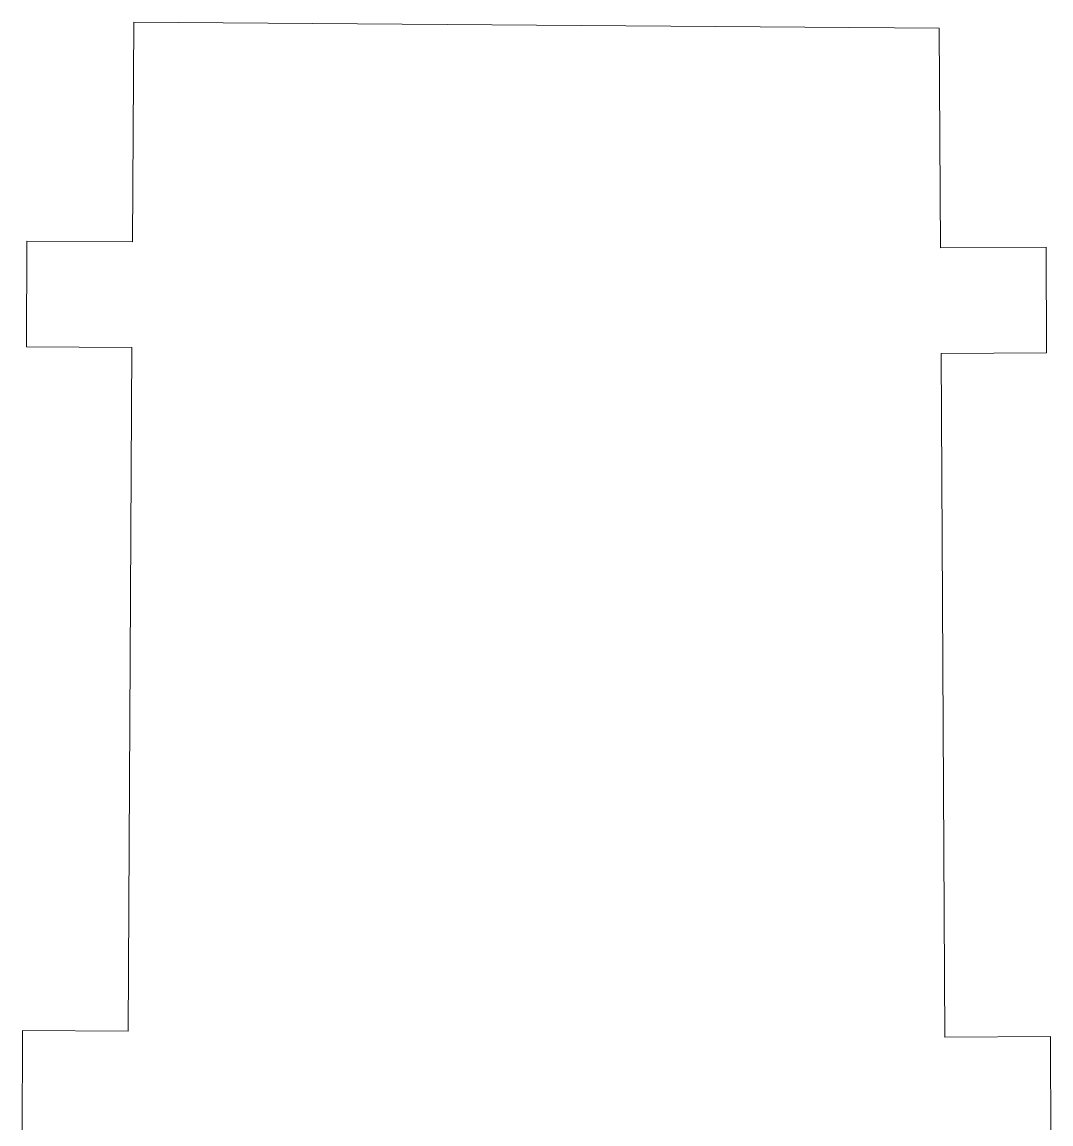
# Model space of a CAD drawing. Header units: centimetres. Extents: x -13.7 to 13.7, y -19.1 to 19.1.
# Drawn here: x 10.796 to 13.721, y 15.053 to 18.186 of the extents above; entities that cross this region are included whole.
import ezdxf

# ---------------------------------------------------------------- set-up
doc = ezdxf.new("R2010")
doc.units = ezdxf.units.CM
doc.header["$MEASUREMENT"] = 0
doc.layers.add('layer 1', color=7, linetype='Continuous')

msp = doc.modelspace()

# ---------------------------------------------------------------- linework, layer by layer
at = {"layer": 'layer 1', "color": 1, "lineweight": 9}
msp.add_open_spline([(11.11354, 18.18563), (11.11354, 18.18563), (11.11005, 17.56076), (11.11005, 17.56076), (11.11005, 17.56076), (11.11005, 17.56076), (10.81004, 17.56246), (10.81004, 17.56246), (10.81004, 17.56246), (10.81004, 17.56246), (10.80842, 17.26246), (10.80842, 17.26246), (10.80842, 17.26246), (10.80842, 17.26246), (11.10834, 17.26084), (11.10834, 17.26084), (11.10834, 17.26084), (11.10834, 17.26084), (11.09759, 15.31747), (11.09759, 15.31747), (11.09759, 15.31747), (11.09759, 15.31747), (10.79769, 15.31918), (10.79769, 15.31918), (10.79769, 15.31918), (10.79769, 15.31918), (10.79598, 15.01918), (10.79598, 15.01918), (10.79598, 15.01918), (10.79598, 15.01918), (11.09597, 15.01755), (11.09597, 15.01755), (11.09597, 15.01755), (11.09597, 15.01755), (11.0902, 13.98651), (11.0902, 13.98651), (11.0902, 13.98651), (11.0902, 13.98651), (11.13656, 13.98625), (11.13656, 13.98625), (11.13656, 13.98625), (11.13656, 13.98625), (11.13656, 13.95232), (11.13656, 13.95232), (11.13656, 13.95232), (11.13656, 13.95232), (13.42632, 13.96943), (13.42632, 13.96943), (13.42632, 13.96943), (13.42632, 13.96943), (13.4207, 15.00047), (13.4207, 15.00047), (13.4207, 15.00047), (13.4207, 15.00047), (13.72061, 15.0021), (13.72061, 15.0021), (13.72061, 15.0021), (13.72061, 15.0021), (13.71899, 15.30208), (13.71899, 15.30208), (13.71899, 15.30208), (13.71899, 15.30208), (13.41899, 15.30037), (13.41899, 15.30037), (13.41899, 15.30037), (13.41899, 15.30037), (13.40826, 17.24376), (13.40826, 17.24376), (13.40826, 17.24376), (13.40826, 17.24376), (13.70816, 17.24538), (13.70816, 17.24538), (13.70816, 17.24538), (13.70816, 17.24538), (13.70653, 17.54537), (13.70653, 17.54537), (13.70653, 17.54537), (13.70653, 17.54537), (13.40655, 17.54366), (13.40655, 17.54366), (13.40655, 17.54366), (13.40655, 17.54366), (13.40314, 18.16853), (13.40314, 18.16853), (13.40314, 18.16853), (13.40314, 18.16853), (11.11354, 18.18563), (11.11354, 18.18563)], degree=3, knots=[0, 0, 0, 0, 0.0434783, 0.0434783, 0.0434783, 0.0434783, 0.0869565, 0.0869565, 0.0869565, 0.0869565, 0.1304348, 0.1304348, 0.1304348, 0.1304348, 0.173913, 0.173913, 0.173913, 0.173913, 0.2173913, 0.2173913, 0.2173913, 0.2173913, 0.2608696, 0.2608696, 0.2608696, 0.2608696, 0.3043478, 0.3043478, 0.3043478, 0.3043478, 0.3478261, 0.3478261, 0.3478261, 0.3478261, 0.3913043, 0.3913043, 0.3913043, 0.3913043, 0.4347826, 0.4347826, 0.4347826, 0.4347826, 0.4782609, 0.4782609, 0.4782609, 0.4782609, 0.5217391, 0.5217391, 0.5217391, 0.5217391, 0.5652174, 0.5652174, 0.5652174, 0.5652174, 0.6086957, 0.6086957, 0.6086957, 0.6086957, 0.6521739, 0.6521739, 0.6521739, 0.6521739, 0.6956522, 0.6956522, 0.6956522, 0.6956522, 0.7391304, 0.7391304, 0.7391304, 0.7391304, 0.7826087, 0.7826087, 0.7826087, 0.7826087, 0.826087, 0.826087, 0.826087, 0.826087, 0.8695652, 0.8695652, 0.8695652, 0.8695652, 0.9130435, 0.9130435, 0.9130435, 0.9130435, 1, 1, 1, 1], dxfattribs=at)

doc.saveas('drawing.dxf')
